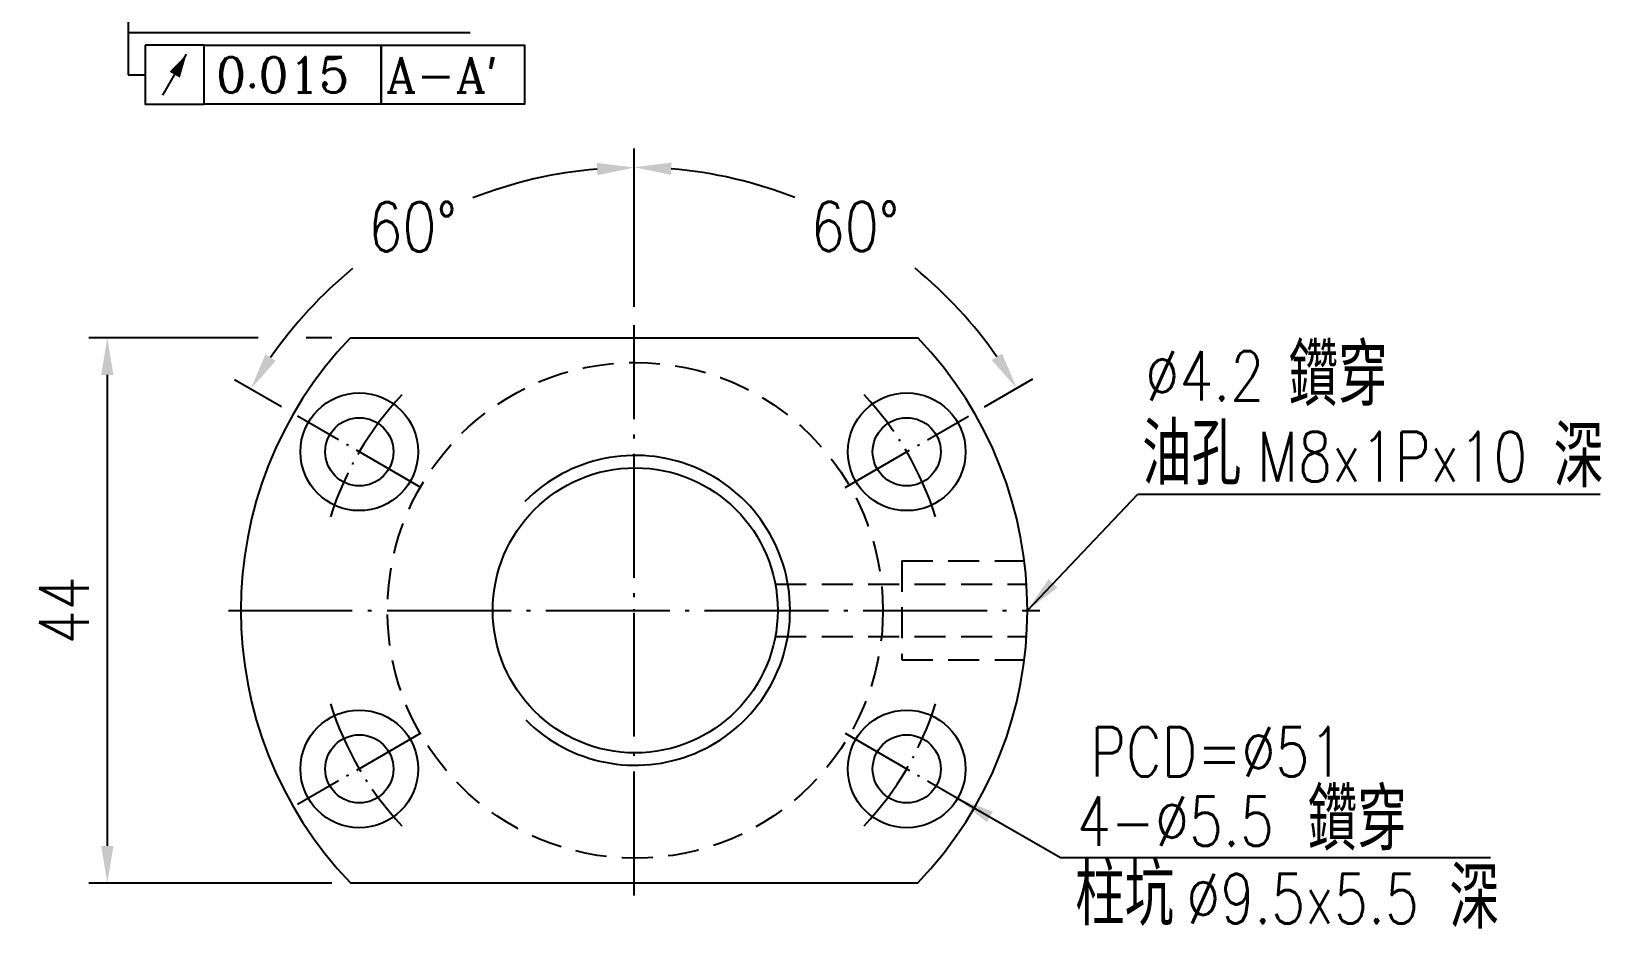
# Model space of a CAD drawing. Header units: millimetres. Extents: x 1056 to 1476, y 85 to 383.
# Drawn here: x 1219.9 to 1346.6, y 144.1 to 216.5 of the extents above; entities that cross this region are included whole.
import ezdxf

# ---------------------------------------------------------------- set-up
doc = ezdxf.new("R2010")
doc.units = ezdxf.units.MM
doc.linetypes.add('C', pattern=[2.5625, 2, -0.25, 0.0625, -0.25])
doc.linetypes.add('H', pattern=[0.75, 0.5, -0.25])
for name, color, linetype in [('03', 3, 'Continuous'), ('04', 4, 'Continuous'), ('05', 5, 'H'), ('3', 6, 'Continuous'), ('C', 1, 'C'), ('CK_LEVEL_1', 7, 'Continuous')]:
    doc.layers.add(name, color=color, linetype=linetype)
doc.layers.add('AM_8', color=4, linetype='Continuous', lineweight=25)
doc.styles.add('ROMANC', font='romanc')
doc.styles.add('SIMPLEX', font='simplex.shx', dxfattribs={"width": 0.8, "height": 4})
doc.dimstyles.get("Standard").update_dxf_attribs({"dimscale": 0, "dimtxt": 4, "dimasz": 3, "dimexe": 1.5, "dimexo": 1.5, "dimgap": 1.5, "dimtad": 1, "dimdec": 3, "dimrnd": 0.0005, "dimdsep": 46, "dimtxsty": 'SIMPLEX', "dimcen": 0.09, "dimclrd": 6, "dimclre": 6, "dimclrt": 3, "dimadec": 1, "dimazin": 2, "dimtp": -0.1, "dimtm": 0.2, "dimtfac": 1, "dimtdec": 3, "dimtmove": 2, "dimatfit": 3, "dimfxl": 0, "dimtvp": 0.790698, "dimtolj": 1, "dimarcsym": 0})
doc.dimstyles.new('STANDARD$2', dxfattribs={"dimscale": 0, "dimtxt": 4, "dimasz": 3, "dimexe": 1.5, "dimexo": 1.5, "dimgap": 1.5, "dimtad": 1, "dimtih": 1, "dimtoh": 1, "dimdec": 3, "dimrnd": 0.0005, "dimdsep": 46, "dimtxsty": 'SIMPLEX', "dimcen": 0.09, "dimclrd": 6, "dimclre": 6, "dimclrt": 3, "dimadec": 1, "dimazin": 2, "dimtp": -0.1, "dimtm": 0.2, "dimtfac": 1, "dimtdec": 3, "dimtmove": 2, "dimatfit": 3, "dimfxl": 0, "dimtvp": 0.790698, "dimtolj": 1, "dimarcsym": 0})
doc.dimstyles.new('STANDARD$7', dxfattribs={"dimscale": 0, "dimtxt": 4, "dimasz": 3, "dimexe": 1.5, "dimexo": 1.5, "dimgap": 1.5, "dimtad": 1, "dimdec": 3, "dimrnd": 0.0005, "dimdsep": 46, "dimtxsty": 'SIMPLEX', "dimcen": 0.09, "dimclrd": 6, "dimclre": 6, "dimclrt": 3, "dimadec": 1, "dimazin": 2, "dimtp": -0.1, "dimtm": 0.2, "dimtfac": 1, "dimtdec": 3, "dimtmove": 2, "dimatfit": 3, "dimfxl": 0, "dimtvp": 0.790698, "dimtolj": 1, "dimarcsym": 0})

# ---------------------------------------------------------------- blocks, each defined once
blk = doc.blocks.new('yuju-偏擺')
at = {"layer": '04'}
blk.add_line((1.87, -2.16), (4.37, 2.16), dxfattribs=at)
for points in [[(0, 3.12), (0, -3.12), (6.24, -3.12), (6.24, 3.12)], [(6.24, -3.12), (6.24, 3.12), (24.95, 3.12), (24.95, -3.12)], [(24.95, -3.12), (24.95, 3.12), (40.07, 3.12), (40.07, -3.12)]]:
    blk.add_lwpolyline(points, close=True, dxfattribs=at)
blk.add_lwpolyline([(4.37, 2.16, 0, 1.25, 0), (3.12, 0, 1.25, 1.25, 0)], format="xyseb", dxfattribs=at)
at = {"layer": '04', "style": 'ROMANC'}
for tag, p in [('0.015', (7.47, -1.87)), ("A-A'", (25.43, -1.87))]:
    blk.add_attdef(tag, p, '', height=3.74, dxfattribs=at)
blk = doc.blocks.new("0.015a-a'1")
at = {"lineweight": 0, "xscale": 1.012500000000045, "yscale": 1.012499999999989, "zscale": 1.0125}
blk.add_blockref('yuju-偏擺', (0, 0), dxfattribs=at).add_auto_attribs({"A-A'": "A-A'", '0.015': '0.015'})
blk = doc.blocks.new('*D60')
at = {"layer": 'CK_LEVEL_1', "color": 6, "lineweight": -2}
for p, q in [((1268.55, 194.29), (1268.55, 207.05)), ((1296.83, 186.21), (1300.73, 188.47))]:
    blk.add_line(p, q, dxfattribs=at)
for start, end in [(68.6567, 85.1794), (34.8206, 50.5024)]:
    blk.add_arc((1268.55, 169.88), 35.67, start, end, dxfattribs=at)
at = {"layer": 'CK_LEVEL_1', "color": 6}
for points in [[(1271.52, 204.93), (1271.57, 205.92), (1268.55, 205.55)], [(1298.25, 190.52), (1297.41, 189.98), (1299.44, 187.72)]]:
    blk.add_solid(points, dxfattribs=at)
at = {"layer": 'Defpoints', "color": 0}
for p in [(1291.47, 197.21), (1268.55, 192.79), (1295.53, 185.46), (1285.57, 179.71), (1268.55, 146.79)]:
    blk.add_point(p, dxfattribs=at)
at = {"layer": 'CK_LEVEL_1', "color": 3, "insert": (1286.38, 200.77), "char_height": 4, "attachment_point": 5, "style": 'SIMPLEX'}
blk.add_mtext('\\A1;60°', dxfattribs=at)
blk = doc.blocks.new('*D61')
at = {"layer": 'CK_LEVEL_1', "color": 6, "lineweight": -2}
for p, q in [((1268.55, 194.29), (1268.55, 207.03)), ((1240.08, 186.21), (1236.29, 188.4))]:
    blk.add_line(p, q, dxfattribs=at)
for start, end in [(94.8099, 111.3618), (129.4752, 145.1901)]:
    blk.add_arc((1268.55, 169.78), 35.75, start, end, dxfattribs=at)
at = {"layer": 'CK_LEVEL_1', "color": 6}
for points in [[(1265.53, 205.9), (1265.57, 204.9), (1268.55, 205.53)], [(1239.62, 189.92), (1238.78, 190.45), (1237.59, 187.65)]]:
    blk.add_solid(points, dxfattribs=at)
at = {"layer": 'Defpoints', "color": 0}
for p in [(1256.32, 203.37), (1268.55, 192.79), (1241.38, 185.46), (1251.34, 179.71), (1268.55, 146.79)]:
    blk.add_point(p, dxfattribs=at)
at = {"layer": 'CK_LEVEL_1', "color": 3, "insert": (1250.67, 200.74), "char_height": 4, "attachment_point": 5, "style": 'SIMPLEX'}
blk.add_mtext('\\A1;60°', dxfattribs=at)
blk = doc.blocks.new('*D62')
at = {"layer": 'CK_LEVEL_1', "color": 6, "lineweight": -2}
for p, q in [((1238.21, 191.79), (1224.52, 191.79)), ((1244.15, 191.79), (1242.07, 191.79)), ((1226.02, 188.79), (1226.02, 150.79)), ((1244.15, 147.79), (1224.52, 147.79))]:
    blk.add_line(p, q, dxfattribs=at)
at = {"layer": 'CK_LEVEL_1', "color": 6}
for points in [[(1225.52, 188.79), (1226.52, 188.79), (1226.02, 191.79)], [(1225.52, 150.79), (1226.52, 150.79), (1226.02, 147.79)]]:
    blk.add_solid(points, dxfattribs=at)
at = {"layer": 'Defpoints', "color": 0}
for p in [(1245.65, 191.79), (1226.02, 147.79), (1245.65, 147.79)]:
    blk.add_point(p, dxfattribs=at)
at = {"layer": 'CK_LEVEL_1', "color": 3, "insert": (1222.52, 169.79), "char_height": 4, "attachment_point": 5, "rotation": 90, "style": 'SIMPLEX'}
blk.add_mtext('\\A1;44', dxfattribs=at)

msp = doc.modelspace()

# ---------------------------------------------------------------- linework, layer by layer
at = {"color": 6}
for p, q in [((1227.7096, 216.435), (1227.7096, 213.0155)), ((1227.7096, 216.435), (1228.7076, 216.435)), ((1228.7076, 216.435), (1255.2996, 216.435)), ((1227.7096, 213.0155), (1229.0794, 213.0155))]:
    msp.add_line(p, q, dxfattribs=at)
at = {"layer": '05', "ltscale": 5}
for p, q in [((1290.155, 173.794), (1300.0441, 173.794)), ((1290.155, 173.794), (1290.155, 165.794)), ((1279.9437, 171.894), (1300.2275, 171.894)), ((1279.9437, 167.694), (1300.2275, 167.694)), ((1290.155, 165.794), (1300.0441, 165.794))]:
    msp.add_line(p, q, dxfattribs=at)
msp.add_circle((1268.6371, 169.794), 20, dxfattribs=at)
at = {"layer": '3'}
for p, q in [((1309.2008, 179.1687), (1346.5376, 179.1687)), ((1302.9585, 149.8365), (1337.6722, 149.8365))]:
    msp.add_line(p, q, dxfattribs=at)
at = {"layer": 'AM_8'}
msp.add_arc((1268.6371, 169.794), 12.5, 225, 135.412533, dxfattribs=at)
at = {"layer": 'C', "ltscale": 5}
for p, q in [((1268.5471, 146.794), (1268.5471, 192.794)), ((1235.7971, 169.794), (1301.2971, 169.794))]:
    msp.add_line(p, q, dxfattribs=at)
at = {"layer": 'C', "ltscale": 3}
for p, q in [((1251.3414, 179.7137), (1241.3821, 185.4637)), ((1251.3414, 179.7137), (1241.3821, 185.4637)), ((1285.5727, 179.7137), (1295.532, 185.4637)), ((1285.5727, 179.7137), (1295.532, 185.4637)), ((1251.3414, 159.8742), (1241.3821, 154.1242)), ((1251.3414, 159.8742), (1241.3821, 154.1242)), ((1285.5727, 159.8742), (1295.532, 154.1242)), ((1285.5727, 159.8742), (1295.532, 154.1242))]:
    msp.add_line(p, q, dxfattribs=at)
at = {"layer": 'C', "color": 6, "ltscale": 3}
for p, q in [((1268.5471, 169.704), (1268.5471, 169.884)), ((1268.4571, 169.794), (1268.6371, 169.794))]:
    msp.add_line(p, q, dxfattribs=at)
at = {"layer": 'C', "ltscale": 3}
for centre, start, end in [((1268.3671, 169.704), 136.714615, 162.584869), ((1268.3671, 169.704), 136.714615, 162.584869), ((1268.5471, 169.704), 17.415131, 43.285385), ((1268.5471, 169.704), 17.415131, 43.285385), ((1268.3671, 169.884), 197.415131, 223.285385), ((1268.3671, 169.884), 197.415131, 223.285385), ((1268.5471, 169.884), 316.714615, 342.584869), ((1268.5471, 169.884), 316.714615, 342.584869)]:
    msp.add_arc(centre, 25.5, start, end, dxfattribs=at)
at = {"layer": 'CK_LEVEL_1'}
for p, q in [((1245.6546, 191.794), (1291.4395, 191.794)), ((1245.6546, 147.794), (1291.4395, 147.794))]:
    msp.add_line(p, q, dxfattribs=at)
for centre, radius in [((1246.3618, 182.5887), 4.75), ((1246.3618, 182.5887), 4.75), ((1290.5524, 182.5887), 4.75), ((1290.5524, 182.5887), 4.75), ((1246.3618, 182.5887), 2.75), ((1246.3618, 182.5887), 2.75), ((1290.5524, 182.5887), 2.75), ((1290.5524, 182.5887), 2.75), ((1268.6371, 169.794), 11.5), ((1246.3618, 156.9992), 4.75), ((1246.3618, 156.9992), 4.75), ((1290.5524, 156.9992), 4.75), ((1290.5524, 156.9992), 4.75), ((1246.3618, 156.9992), 2.75), ((1246.3618, 156.9992), 2.75), ((1290.5524, 156.9992), 2.75), ((1290.5524, 156.9992), 2.75)]:
    msp.add_circle(centre, radius, dxfattribs=at)
for start, end in [(136.138827, 223.861173), (316.138827, 43.861173)]:
    msp.add_arc((1268.5471, 169.794), 31.75, start, end, dxfattribs=at)

# ---------------------------------------------------------------- block references
at = {"lineweight": 0, "xscale": 0.7544900000000325, "yscale": 0.7544899999999757, "zscale": 0.75449}
msp.add_blockref("0.015a-a'1", (1229.0794, 213.0155), dxfattribs=at)

# ---------------------------------------------------------------- texts
at = {"layer": '03', "color": 3, "char_height": 4, "attachment_point": 7, "style": 'SIMPLEX'}
for s, insert in [('%%C4.2', (1309.8122, 186.718)), ('M8x1Px10', (1318.8433, 180.2005)), ('PCD=%%C51', (1305.3724, 156.3736)), ('4-%%C5.5', (1304.2898, 150.7781)), ('%%C9.5x5.5', (1313.1219, 144.5355))]:
    msp.add_mtext(s, dxfattribs=dict(at, insert=insert))
at = {"layer": 'CK_LEVEL_1', "color": 3, "char_height": 5, "width": 16.680932, "attachment_point": 1, "style": 'SIMPLEX'}
for s, insert in [('{\\Ftxt,chineset|c136;鑽穿}', (1321.3733, 191.2853)), ('{\\Ftxt,chineset|c136;油孔}', (1309.5572, 184.9106)), ('{\\Ftxt,chineset|c136;深}', (1342.784, 184.7204)), ('{\\Ftxt,chineset|c136;鑽穿}', (1322.9198, 155.4215)), ('{\\Ftxt,chineset|c136;柱坑}', (1304.1517, 149.3659)), ('{\\Ftxt,chineset|c136;深}', (1334.3656, 149.1077))]:
    msp.add_mtext(s, dxfattribs=dict(at, insert=insert))

# ---------------------------------------------------------------- dimensions: what is measured, and where the dimension line sits
at = {"layer": 'CK_LEVEL_1'}
for base, line1, line2, picture, middle in [((1256.3211, 203.3707), ((1251.3414, 179.7137), (1241.3821, 185.4637)), ((1268.5471, 146.794), (1268.5471, 192.794)), '*D61', (1250.6739, 200.7373)), ((1291.4736, 197.2067), ((1268.5471, 146.794), (1268.5471, 192.794)), ((1285.5727, 179.7137), (1295.532, 185.4637)), '*D60', (1286.3807, 200.7728))]:
    dim = msp.add_angular_dim_2l(base=base, line1=line1, line2=line2, dimstyle='STANDARD$2', override={"dimscale": 1}, dxfattribs=at)
    dim.commit()
    dim.dimension.update_dxf_attribs({"geometry": picture, "text_midpoint": middle})
dim = msp.add_linear_dim(base=(1226.017, 147.794), p1=(1245.6546, 191.794), p2=(1245.6546, 147.794), angle=90, dimstyle='Standard', override={"dimscale": 1}, dxfattribs=at)
dim.commit()
dim.dimension.update_dxf_attribs({"geometry": '*D62', "text_midpoint": (1222.517, 169.794)})

# ---------------------------------------------------------------- leaders
at = {"layer": '03'}
for points in [[(1300.2971, 169.794), (1309.2024, 179.1665)], [(1294.666, 154.6242), (1302.9585, 149.8365)]]:
    msp.add_leader(points, dimstyle='STANDARD$7', override={"dimscale": 1, "dimexe": 1, "dimexo": 1, "dimgap": 1.2, "dimtad": 0, "dimtmove": 0}, dxfattribs=at)
at = {"layer": 'CK_LEVEL_1'}
msp.add_leader([(1227.7096, 247.7795), (1227.7096, 213.0155)], dimstyle='STANDARD$7', override={"dimscale": 1, "dimgap": 1.5, "dimtad": 0}, dxfattribs=at)

doc.saveas('drawing.dxf')
